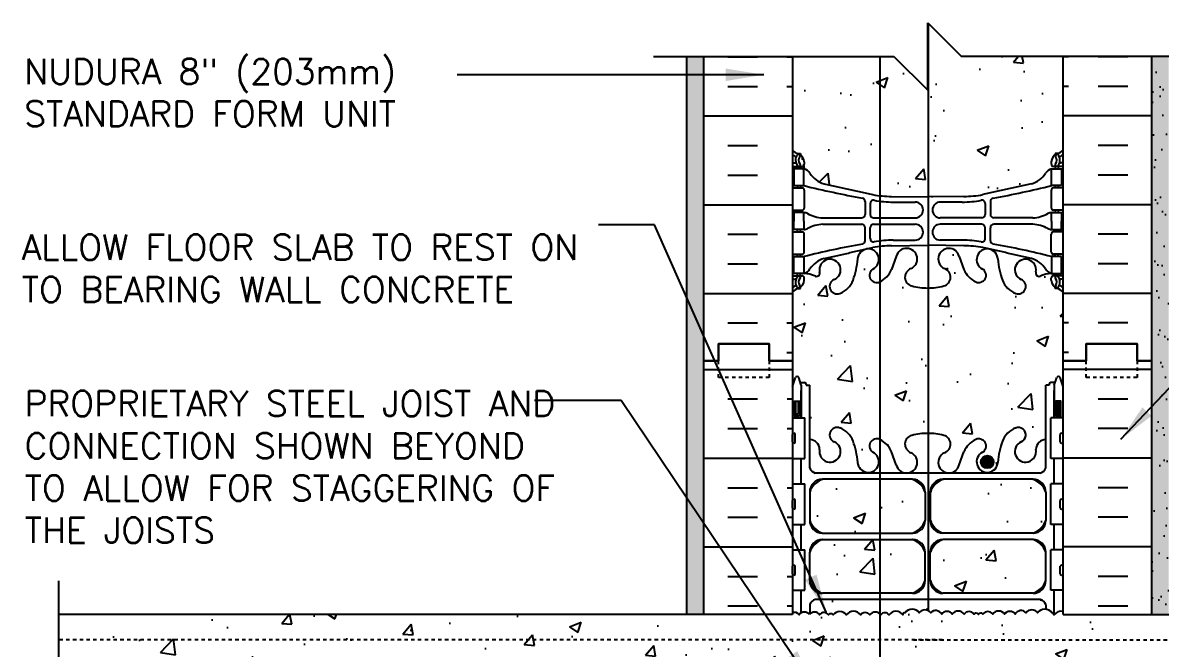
# Model space of a CAD drawing. Header units: inches. Extents: x 168.2 to 226.5, y 174.9 to 250.6.
# Drawn here: x 168.22 to 201.85, y 231.8 to 250.31 of the extents above; entities that cross this region are included whole.
import ezdxf

# ---------------------------------------------------------------- set-up
doc = ezdxf.new("R2010")
doc.units = ezdxf.units.IN
doc.header["$LTSCALE"] = 0.5
doc.header["$MEASUREMENT"] = 0
doc.linetypes.add('DASHED2', pattern=[0.375, 0.25, -0.125])
doc.linetypes.add('HIDDEN2', pattern=[0.1875, 0.125, -0.0625])
for name, color, linetype in [('HATCH', 12, 'Continuous'), ('Hidden2', 12, 'HIDDEN2'), ('line25', 2, 'Continuous'), ('LINE3', 3, 'Continuous'), ('LINE50', 5, 'Continuous'), ('LINE9', 9, 'Continuous'), ('TEXT', 4, 'Continuous'), ('Web_Edge', 9, 'Continuous')]:
    doc.layers.add(name, color=color, linetype=linetype)
doc.styles.add('DIM', font='romans.shx', dxfattribs={"width": 0.7})
doc.styles.add('ROMANS', font='romans.shx', dxfattribs={"height": 0.75})
doc.dimstyles.new('ext_12', dxfattribs={"dimscale": 12, "dimtxt": 0.075, "dimasz": 0.09375, "dimexe": 0.09375, "dimexo": 0.0625, "dimgap": 0.0625, "dimtad": 1, "dimdec": 1, "dimzin": 2, "dimdsep": 46, "dimlunit": 4, "dimtxsty": 'DIM', "dimcen": 0.09, "dimdle": 0.09375, "dimclrt": 4, "dimadec": 0, "dimazin": 0, "dimtfac": 1, "dimtdec": 1, "dimtmove": 2, "dimatfit": 3, "dimfxl": 1, "dimfrac": 2, "dimtolj": 1, "dimtzin": 0, "dimarcsym": 0})

msp = doc.modelspace()

# ---------------------------------------------------------------- hatches: boundary and pattern name
at = {"layer": 'HATCH'}
h = msp.add_hatch(dxfattribs=at)
h.set_pattern_fill('AR-CONC', color=256, scale=0.5)
h.set_pattern_definition([(50, (0, 0), (3.5863, -0.31376), [0.375, -4.125]), (355, (0, 0), (-0.693757, 3.76096), [0.3, -3.3]), (100.4514, (0.299, -0.026), (2.892544, 3.4472), [0.3187, -3.50571]), (46.1842, (0, 1), (5.336207, -0.827596), [0.5625, -6.1875]), (96.6356, (0.4447, 0.931), (4.67331, 4.87059), [0.47805, -5.25857]), (351.1842, (0, 1), (4.67331, 4.87059), [0.45, -4.95]), (21, (0.5, 0.75), (2.984535, -2.013094), [0.375, -4.125]), (326, (0.5, 0.75), (1.216577, 3.62575), [0.3, -3.3]), (71.4514, (0.7487, 0.5822), (4.201112, 1.612656), [0.3187, -3.50571]), (37.5, (0, 0), (0.0607993, 1.6644693), [0, -3.26, 0, -3.35, 0, -3.3125]), (7.5, (0, 0), (1.315348, 1.972059), [0, -1.91, 0, -3.185, 0, -1.2625]), (327.5, (-1.115, 0), (2.669112, -0.1127744), [0, -1.25, 0, -3.9, 0, -5.175]), (317.5, (-1.615, 0), (2.915931, 0.500525), [0, -1.625, 0, -2.59, 0, -3.675])])
edge = h.paths.add_edge_path()
edge.add_line((198.975, 249.308), (195.975, 249.308))
edge.add_line((195.975, 249.308), (194.975, 250.308))
edge.add_line((194.975, 250.308), (194.975, 248.308))
edge.add_line((194.975, 248.308), (193.975, 249.308))
edge.add_line((193.975, 249.308), (190.975, 249.308))
edge.add_line((190.975, 249.308), (190.975, 246.534))
edge.add_arc((191.321, 246.895), 0.5, 226.2109, 246.4218)
edge.add_line((191.121, 246.437), (191.211, 246.437))
edge.add_line((191.211, 246.437), (191.211, 246.395))
edge.add_arc((191.071, 246.188), 0.25, 0, 55.9442, ccw=False)
edge.add_line((191.321, 246.188), (191.321, 246.121))
edge.add_arc((191.259, 246.121), 0.0625, -90, 0, ccw=False)
edge.add_line((191.259, 246.058), (191.211, 246.058))
edge.add_line((191.211, 246.058), (191.211, 245.988))
edge.add_line((191.211, 245.988), (191.316, 245.988))
edge.add_arc((191.194, 245.646), 0.364, 34.9775, 70.3387, ccw=False)
edge.add_arc((192.117, 246.257), 0.743, 212.7919, 253.8107)
edge.add_spline(control_points=[(191.909, 245.543), (193.347, 245.222)], knot_values=[0, 0, 1, 1], degree=1, periodic=0)
edge.add_arc((193.903, 248.154), 2.984, 259.2546, 270.0995)
edge.add_line((193.908, 245.17), (194.975, 245.154))
edge.add_line((194.975, 245.154), (196.042, 245.17))
edge.add_arc((196.047, 248.154), 2.984, 269.9005, 280.7454)
edge.add_spline(control_points=[(196.603, 245.222), (198.041, 245.543)], knot_values=[0, 0, 1, 1], degree=1, periodic=0)
edge.add_arc((197.833, 246.257), 0.743, 286.1893, 327.2081)
edge.add_arc((198.756, 245.646), 0.364, 109.6613, 145.0225, ccw=False)
edge.add_line((198.634, 245.988), (198.739, 245.988))
edge.add_line((198.739, 245.988), (198.739, 246.058))
edge.add_line((198.739, 246.058), (198.692, 246.058))
edge.add_arc((198.692, 246.121), 0.0625, 180, 270, ccw=False)
edge.add_line((198.629, 246.121), (198.629, 246.188))
edge.add_arc((198.879, 246.188), 0.25, 124.0558, 180, ccw=False)
edge.add_line((198.739, 246.395), (198.739, 246.437))
edge.add_line((198.739, 246.437), (198.829, 246.437))
edge.add_arc((198.629, 246.895), 0.5, 293.5782, 313.7891)
edge.add_line((198.975, 246.534), (198.975, 249.308))
h.paths.add_polyline_path([(198.975, 242.342, 0.088416), (198.829, 242.439), (198.739, 242.439), (198.739, 242.481, -0.249069), (198.629, 242.688), (198.629, 242.756, -0.414214), (198.692, 242.818), (198.739, 242.818), (198.739, 242.888), (198.634, 242.888, 0.085348), (198.305, 242.813, -0.669601), (198.172, 242.933, 2.087231), (197.738, 242.708, -1), (197.575, 242.3, -0.21345), (197.183, 242.689, -0.069923), (197.046, 243.333, 1.702394), (196.596, 243.02, -0.940793), (196.392, 242.637, -0.173075), (196.046, 243.004), (195.904, 243.39, 1.612474), (195.472, 243.031, -0.734872), (195.449, 242.52, -0.068475), (194.975, 242.458, -0.068475), (194.501, 242.52, -0.734872), (194.478, 243.031, 1.612474), (194.046, 243.39), (193.904, 243.004, -0.173075), (193.558, 242.637, -0.940793), (193.354, 243.02, 1.702394), (192.904, 243.333, -0.069923), (192.768, 242.689, -0.21345), (192.375, 242.3, -1), (192.212, 242.708, 2.087231), (191.778, 242.933, -0.669601), (191.646, 242.813, 0.085348), (191.316, 242.888), (191.211, 242.888), (191.211, 242.818), (191.259, 242.818, -0.414214), (191.321, 242.756), (191.321, 242.688, -0.249069), (191.211, 242.481), (191.211, 242.439), (191.121, 242.439, 0.088416), (190.975, 242.342), (190.975, 240.308), (190.975, 239.548), (191.06, 239.809, -0.6), (191.16, 239.809), (191.209, 239.659), (191.335, 239.659, -0.414214), (191.385, 239.609), (191.385, 239.579), (191.485, 239.579), (191.485, 237.977, -0.380397), (191.778, 237.682, 2.087231), (192.212, 237.907, -1), (192.375, 238.316, -0.21345), (192.768, 237.927, -0.069923), (192.904, 237.283, 1.702394), (193.354, 237.595, -0.940793), (193.558, 237.979, -0.173075), (193.904, 237.612), (194.046, 237.225, 1.612474), (194.478, 237.585, -0.734872), (194.501, 238.096, -0.068475), (194.975, 238.158, -0.068475), (195.449, 238.096, -0.734872), (195.472, 237.585, 1.612474), (195.904, 237.225), (196.046, 237.612, -0.173075), (196.392, 237.979, -0.940793), (196.596, 237.595, 1.702394), (197.046, 237.283, -0.069923), (197.183, 237.927, -0.21345), (197.575, 238.316, -1), (197.738, 237.907, 2.087231), (198.172, 237.682, -0.380392), (198.465, 237.977), (198.465, 239.579), (198.565, 239.579), (198.565, 239.609, -0.414214), (198.615, 239.659), (198.741, 239.659), (198.79, 239.809, -0.6), (198.89, 239.809), (198.975, 239.548), (198.975, 240.308)])
h.paths.add_polyline_path([(194.899, 236.422, 0.225652), (194.524, 236.797), (191.86, 236.797, 0.225652), (191.485, 236.422), (191.485, 235.581, 0.225652), (191.86, 235.206), (194.524, 235.206, 0.225652), (194.899, 235.581)])
h.paths.add_polyline_path([(194.524, 235.015), (191.86, 235.015, 0.225652), (191.485, 234.64), (191.485, 233.799, 0.225652), (191.86, 233.424), (194.524, 233.424, 0.225652), (194.899, 233.799), (194.899, 234.64, 0.225652)])
h.paths.add_polyline_path([(198.465, 234.64, 0.225652), (198.09, 235.015), (195.426, 235.015, 0.225652), (195.051, 234.64), (195.051, 233.799, 0.225652), (195.426, 233.424), (198.09, 233.424, 0.225652), (198.465, 233.799)])
h.paths.add_polyline_path([(198.465, 235.581), (198.465, 236.422, 0.225652), (198.09, 236.797), (195.426, 236.797, 0.225652), (195.051, 236.422), (195.051, 235.581, 0.225652), (195.426, 235.206), (198.09, 235.206, 0.225652)])
h.paths.add_polyline_path([(198.465, 233.089, 0.268138), (198.304, 233.237), (191.646, 233.237, 0.268156), (191.485, 233.089), (191.485, 232.808, -0.465708), (191.778, 232.792, -0.520567), (192.038, 232.785, -0.520567), (192.18, 232.785, -0.520567), (192.567, 232.785, -0.520567), (192.994, 232.785, -0.520567), (193.262, 232.785, -0.520567), (193.586, 232.785, -0.520567), (193.831, 232.785, -0.520567), (194.241, 232.785, -0.520567), (194.305, 232.848, -0.520567), (194.723, 232.848, -0.520567), (195.063, 232.848, -0.520567), (195.387, 232.808, -0.520567), (195.702, 232.808, -0.520567), (196.05, 232.808, -0.520567), (196.342, 232.808, -0.542707), (196.474, 232.798, -0.542707), (196.605, 232.808, -0.520567), (196.897, 232.808, -0.520567), (197.245, 232.808, -0.520567), (197.561, 232.808, -0.520567), (197.885, 232.848, -0.520567), (198.224, 232.848, -0.277855), (198.465, 232.955)])
h.paths.add_polyline_path([(225.491, 232.798), (198.975, 232.798), (198.975, 232.883, 0.314132), (198.706, 232.785, 0.520567), (198.643, 232.848, 0.520567), (198.224, 232.848, 0.520567), (197.885, 232.848, 0.520567), (197.561, 232.808, 0.520567), (197.245, 232.808, 0.520567), (196.897, 232.808, 0.520567), (196.605, 232.808, 0.542707), (196.474, 232.798, 0.542707), (196.342, 232.808, 0.520567), (196.05, 232.808, 0.520567), (195.702, 232.808, 0.520567), (195.387, 232.808, 0.520567), (195.063, 232.848, 0.520567), (194.723, 232.848, 0.520567), (194.305, 232.848, 0.520567), (194.241, 232.785, 0.520567), (193.831, 232.785, 0.520567), (193.586, 232.785, 0.520567), (193.262, 232.785, 0.520567), (192.994, 232.785, 0.520567), (192.567, 232.785, 0.520567), (192.18, 232.785, 0.520567), (192.038, 232.785, 0.520567), (191.778, 232.792, 0.486686), (191.476, 232.798, 0.486686), (191.175, 232.792, 0.366343), (190.975, 232.839), (190.975, 232.798), (169.269, 232.798), (169.269, 232.048), (195.4, 232.048), (225.491, 232.048)])
h.paths.add_polyline_path([(225.491, 232.048), (194.55, 232.048), (169.269, 232.048), (169.269, 231.548), (194.225, 231.548), (194.475, 231.548), (194.475, 229.722, -0.207191), (194.753, 229.551, -0.520546), (195.475, 229.551), (195.475, 231.548), (195.725, 231.548), (225.491, 231.548)])
h.paths.add_polyline_path([(189.873, 231.048), (193.975, 231.048), (193.975, 231.298), (169.269, 231.298), (169.269, 230.048), (188.873, 230.048)], flags=17)
h.paths.add_polyline_path([(194.225, 231.548), (169.269, 231.548), (169.269, 231.298), (193.975, 231.298, -0.414214)], flags=17)
h.paths.add_polyline_path([(225.491, 231.298), (195.975, 231.298), (195.975, 231.048), (200.077, 231.048), (201.077, 230.048), (225.491, 230.048)], flags=17)
h.paths.add_polyline_path([(225.491, 231.548), (195.725, 231.548, -0.414214), (195.975, 231.298), (225.491, 231.298)], flags=17)
h.paths.add_polyline_path([(196.975, 229.548), (195.475, 229.548), (195.475, 229.551, 0.520546), (194.753, 229.551, 0.207191), (194.475, 229.722), (194.475, 229.548), (192.975, 229.548), (192.975, 229.378), (196.975, 229.378)])
h.paths.add_polyline_path([(198.465, 229.527), (198.465, 229.548), (197.475, 229.548), (197.475, 229.378), (198.304, 229.378, 0.268138)])
h.paths.add_polyline_path([(192.975, 229.548), (192.475, 229.548), (192.475, 229.378), (192.975, 229.378)])
h.paths.add_polyline_path([(192.475, 229.548), (191.485, 229.548), (191.485, 229.527, 0.268156), (191.646, 229.378), (192.475, 229.378)])
h.paths.add_polyline_path([(192.475, 229.191), (191.86, 229.191, 0.225652), (191.485, 228.816), (191.485, 227.975, 0.225652), (191.86, 227.6), (192.475, 227.6)])
h.paths.add_polyline_path([(192.975, 229.191), (192.475, 229.191), (192.475, 227.6), (192.975, 227.6)])
h.paths.add_polyline_path([(194.899, 228.816, 0.225652), (194.524, 229.191), (192.975, 229.191), (192.975, 227.6), (194.524, 227.6, 0.225652), (194.899, 227.975)])
h.paths.add_polyline_path([(194.899, 227.035, 0.225652), (194.524, 227.41), (192.975, 227.41), (192.975, 225.819), (194.524, 225.819, 0.225652), (194.899, 226.194)])
h.paths.add_polyline_path([(192.975, 227.41), (192.475, 227.41), (192.475, 225.819), (192.975, 225.819)])
h.paths.add_polyline_path([(192.475, 227.41), (191.86, 227.41, 0.225652), (191.485, 227.035), (191.485, 226.194, 0.225652), (191.86, 225.819), (192.475, 225.819)])
h.paths.add_polyline_path([(196.975, 227.41), (195.426, 227.41, 0.225652), (195.051, 227.035), (195.051, 226.194, 0.225652), (195.426, 225.819), (196.975, 225.819)])
h.paths.add_polyline_path([(198.465, 227.035, 0.225652), (198.09, 227.41), (197.475, 227.41), (197.475, 225.819), (198.09, 225.819, 0.225652), (198.465, 226.194)])
h.paths.add_polyline_path([(198.465, 228.816, 0.225652), (198.09, 229.191), (197.475, 229.191), (197.475, 227.6), (198.09, 227.6, 0.225652), (198.465, 227.975)])
h.paths.add_polyline_path([(198.975, 222.308), (198.975, 223.067), (198.896, 222.825, -0.725737), (198.79, 222.806), (198.741, 222.956), (198.615, 222.956, -0.414214), (198.565, 223.006), (198.565, 223.036), (198.465, 223.036), (198.465, 224.638, -0.380392), (198.172, 224.933, 2.087231), (197.738, 224.708, -1), (197.575, 224.3, -0.21345), (197.183, 224.689, -0.069923), (197.046, 225.333, 0.180224), (196.949, 225.529), (196.696, 225.529), (196.696, 225.613, 0.717886), (196.575, 225.032, -1.059167), (196.368, 224.65, -0.16372), (196.046, 225.004), (195.904, 225.39, 1.612474), (195.472, 225.031, -0.734872), (195.449, 224.52, -0.068475), (194.975, 224.458, -0.068475), (194.501, 224.52, -0.734872), (194.478, 225.031, 1.612474), (194.046, 225.39), (193.904, 225.004, -0.16372), (193.582, 224.65, -1.059167), (193.375, 225.032, 0.717896), (193.254, 225.613), (193.254, 225.529), (193.001, 225.529, 0.180224), (192.904, 225.333, -0.069923), (192.768, 224.689, -0.21345), (192.375, 224.3, -1), (192.212, 224.708, 2.087231), (191.778, 224.933, -0.380397), (191.485, 224.638), (191.485, 223.036), (191.385, 223.036), (191.385, 223.006, -0.414214), (191.335, 222.956), (191.209, 222.956), (191.166, 222.825, -0.725737), (191.06, 222.806), (190.975, 223.067), (190.975, 222.308), (190.975, 220.273, 0.088416), (191.121, 220.176), (191.211, 220.176), (191.211, 220.134, -0.249069), (191.321, 219.927), (191.321, 219.86, -0.414214), (191.259, 219.797), (191.211, 219.797), (191.211, 219.727), (191.316, 219.727, 0.085348), (191.646, 219.803, -0.669601), (191.778, 219.682, 2.087231), (192.212, 219.907, -1), (192.375, 220.316, -0.21345), (192.768, 219.927, -0.069923), (192.904, 219.283, 1.629604), (193.375, 219.584, -1.059167), (193.582, 219.966, -0.16372), (193.904, 219.612), (194.046, 219.225, 1.612474), (194.478, 219.585, -0.734872), (194.501, 220.096, -0.068475), (194.975, 220.158, -0.068475), (195.449, 220.096, -0.734872), (195.472, 219.585, 1.612474), (195.904, 219.225), (196.046, 219.612, -0.16372), (196.368, 219.966, -1.059167), (196.575, 219.584, 1.629604), (197.046, 219.283, -0.069923), (197.183, 219.927, -0.21345), (197.575, 220.316, -1), (197.738, 219.907, 2.087231), (198.172, 219.682, -0.669601), (198.305, 219.803, 0.085348), (198.634, 219.727), (198.739, 219.727), (198.739, 219.797), (198.692, 219.797, -0.414214), (198.629, 219.86), (198.629, 219.927, -0.249069), (198.739, 220.134), (198.739, 220.176), (198.829, 220.176, 0.088416), (198.975, 220.273)])
h.paths.add_polyline_path([(198.975, 206.342, 0.088416), (198.829, 206.439), (198.739, 206.439), (198.739, 206.481, -0.249069), (198.629, 206.688), (198.629, 206.756, -0.414214), (198.692, 206.818), (198.739, 206.818), (198.739, 206.888), (198.634, 206.888, 0.085348), (198.305, 206.813, -0.669601), (198.172, 206.933, 2.087231), (197.738, 206.708, -1), (197.575, 206.3, -0.21345), (197.183, 206.689, -0.069923), (197.046, 207.333, 1.629604), (196.575, 207.032, -1.059167), (196.368, 206.65, -0.16372), (196.046, 207.004), (195.904, 207.39, 1.612474), (195.472, 207.031, -0.734872), (195.449, 206.52, -0.068475), (194.975, 206.458, -0.068475), (194.501, 206.52, -0.734872), (194.478, 207.031, 1.612474), (194.046, 207.39), (193.904, 207.004, -0.16372), (193.582, 206.65, -1.059167), (193.375, 207.032, 1.629604), (192.904, 207.333, -0.069923), (192.768, 206.689, -0.21345), (192.375, 206.3, -1), (192.212, 206.708, 2.087231), (191.778, 206.933, -0.669601), (191.646, 206.813, 0.085348), (191.316, 206.888), (191.211, 206.888), (191.211, 206.818), (191.259, 206.818, -0.414214), (191.321, 206.756), (191.321, 206.688, -0.249069), (191.211, 206.481), (191.211, 206.439), (191.121, 206.439, 0.088416), (190.975, 206.342), (190.975, 204.308), (194.178, 204.308), (195.178, 203.308), (195.178, 205.308), (196.178, 204.308), (198.975, 204.308)])
h = msp.add_hatch(dxfattribs=at)
h.set_pattern_fill('AR-SAND', color=256, scale=0.25, style=0)
h.set_pattern_definition([(142.5, (187.9534, 239.2246), (0.0157483, 0.481706), [0, -0.38, 0, -0.425, 0, -0.40625]), (172.5, (187.9534, 239.2246), (-0.442444, 0.705537), [0, -0.205, 0, -0.3425, 0, -0.13125]), (212.5, (188.2609, 239.2246), (-0.7785355, 0.0014148), [0, -0.125, 0, -0.45, 0, -0.5875]), (222.5, (188.2609, 239.2246), (-0.751532, 0.219419), [0, -0.0625, 0, -0.295, 0, -0.3375])])
h.paths.add_polyline_path([(187.85, 249.308), (188.35, 249.308), (188.35, 240.308), (188.35, 232.798), (187.85, 232.798)])
h.paths.add_polyline_path([(187.85, 215.548), (188.35, 215.548), (188.35, 204.308), (187.85, 204.308)])
h.paths.add_polyline_path([(169.269, 216.048), (169.269, 215.548), (190.475, 215.548), (190.475, 216.048)])
h = msp.add_hatch(dxfattribs=at)
h.set_pattern_fill('AR-SAND', color=256, scale=0.25, style=0)
h.set_pattern_definition([(37.5, (201.9967, 239.2246), (-0.0157483, 0.481706), [0, -0.38, 0, -0.425, 0, -0.40625]), (7.5, (201.9967, 239.2246), (0.442444, 0.705537), [0, -0.205, 0, -0.3425, 0, -0.13125]), (327.5, (201.6892, 239.2246), (0.7785355, 0.0014148), [0, -0.125, 0, -0.45, 0, -0.5875]), (317.5, (201.6892, 239.2246), (0.751532, 0.219419), [0, -0.0625, 0, -0.295, 0, -0.3375])])
h.paths.add_polyline_path([(202.1, 249.308), (201.6, 249.308), (201.6, 240.308), (201.6, 232.798), (202.1, 232.798)])
h.paths.add_polyline_path([(202.1, 215.548), (201.6, 215.548), (201.6, 204.308), (202.1, 204.308)])
h.paths.add_polyline_path([(225.491, 215.548), (225.491, 216.048), (199.475, 216.048), (199.475, 215.548)])
h = msp.add_hatch(dxfattribs=at)
h.set_pattern_fill('AR-SAND', color=256, scale=0.5, style=0)
h.set_pattern_definition([(37.5, (82.49065, 35.0751), (-0.0314967, 0.963412), [0, -0.76, 0, -0.85, 0, -0.8125]), (7.5, (82.4906, 35.0751), (0.8848884, 1.411073), [0, -0.41, 0, -0.685, 0, -0.2625]), (327.5, (81.87565, 35.0751), (1.557071, 0.0028295), [0, -0.25, 0, -0.9, 0, -1.175]), (317.5, (81.8756, 35.0751), (1.503063, 0.438838), [0, -0.125, 0, -0.59, 0, -0.675])])
h.paths.add_polyline_path([(202.1, 235.095), (201.6, 234.848), (201.6, 232.798), (202.1, 232.798)])
h.paths.add_polyline_path([(202.1, 239.945), (201.6, 239.698), (201.6, 234.848), (202.1, 235.095)])
h.paths.add_polyline_path([(202.1, 241.61), (201.6, 241.61), (201.6, 240.308), (201.6, 239.698), (202.1, 239.945)])
h.paths.add_polyline_path([(202.1, 249.308), (201.6, 249.308), (201.6, 241.61), (202.1, 241.61)])
h = msp.add_hatch(dxfattribs=at)
h.set_pattern_fill('INSUL', color=256, scale=7, style=0)
h.set_pattern_definition([(0, (-2735.1865, -174.7018), (0, 2.625), []), (0, (-2735.1865, -173.8268), (0, 2.625), [0.875, -0.875]), (0, (-2735.1865, -172.9518), (0, 2.625), [0.875, -0.875])])
h.paths.add_polyline_path([(188.35, 232.798), (190.975, 232.798), (190.975, 240.308), (190.288, 240.308), (190.288, 240.808), (188.788, 240.808), (188.788, 240.308), (188.35, 240.308)])
h.paths.add_polyline_path([(190.975, 229.548), (188.35, 229.548), (188.35, 222.308), (188.788, 222.308), (188.788, 222.808), (190.288, 222.808), (190.288, 222.308), (190.975, 222.308)])
h = msp.add_hatch(dxfattribs=at)
h.set_pattern_fill('AR-CONC', color=256, scale=0.5, style=0)
h.set_pattern_definition([(50, (3.2423, -2.7493), (3.5863, -0.31376), [0.375, -4.125]), (355, (3.2423, -2.7493), (-0.693757, 3.76096), [0.3, -3.3]), (100.4514, (3.5412, -2.7755), (2.892547, 3.447198), [0.3187, -3.50571]), (46.1842, (3.2423, -1.7493), (5.336205, -0.827595), [0.5625, -6.1875]), (96.6356, (3.687, -1.8183), (4.67331, 4.87059), [0.47805, -5.258565]), (351.1842, (3.2423, -1.7493), (4.67331, 4.87059), [0.45, -4.95]), (21, (3.7423, -1.9993), (2.984535, -2.013094), [0.375, -4.125]), (326, (3.7423, -1.9993), (1.216577, 3.62575), [0.3, -3.3]), (71.4514, (3.991, -2.167), (4.201113, 1.612652), [0.3187, -3.50571]), (37.5, (3.2423, -2.7493), (0.0607993, 1.664469), [0, -3.26, 0, -3.35, 0, -3.3125]), (7.5, (3.2423, -2.7493), (1.315348, 1.972059), [0, -1.91, 0, -3.185, 0, -1.2625]), (327.5, (2.1273, -2.7493), (2.669112, -0.1127744), [0, -1.25, 0, -3.9, 0, -5.175]), (317.5, (1.6273, -2.7493), (2.91593, 0.500525), [0, -1.625, 0, -2.59, 0, -3.675])])
h.paths.add_polyline_path([(193.562, 233.409), (193.562, 232.813, -0.047664), (193.586, 232.785, -0.520567), (193.831, 232.785, -0.520567), (194.241, 232.785, -0.520567), (194.305, 232.848, -0.520567), (194.723, 232.848, -0.373157), (194.987, 232.914), (194.987, 233.448), (194.975, 233.448), (193.975, 233.448, 0.046237)])
at = {"layer": 'LINE3'}
msp.add_hatch(color=256, dxfattribs=at).paths.add_polyline_path([(196.546, 237.314, 1), (196.921, 237.314, 1)])

# ---------------------------------------------------------------- linework, layer by layer
at = {"layer": 'HATCH'}
for p, q in [((189.063, 249.298), (189.938, 249.298)), ((190.813, 249.298), (190.975, 249.298)), ((199.137, 249.298), (198.975, 249.298)), ((200.887, 249.298), (200.012, 249.298)), ((189.063, 248.423), (189.938, 248.423)), ((190.813, 248.423), (190.975, 248.423)), ((199.137, 248.423), (198.975, 248.423)), ((200.887, 248.423), (200.012, 248.423)), ((194.98, 247.775), (194.98, 247.775)), ((188.35, 247.548), (190.975, 247.548)), ((201.6, 247.548), (198.975, 247.548)), ((189.063, 246.673), (189.938, 246.673)), ((200.887, 246.673), (200.012, 246.673)), ((189.063, 245.798), (189.938, 245.798)), ((200.887, 245.798), (200.012, 245.798)), ((188.35, 244.923), (190.975, 244.923)), ((201.6, 244.923), (198.975, 244.923)), ((189.063, 244.048), (189.938, 244.048)), ((200.887, 244.048), (200.012, 244.048)), ((189.063, 243.173), (189.938, 243.173)), ((200.887, 243.173), (200.012, 243.173)), ((188.35, 242.298), (190.975, 242.298)), ((201.6, 242.298), (198.975, 242.298)), ((189.063, 241.423), (189.938, 241.423)), ((190.813, 241.423), (190.975, 241.423)), ((199.137, 241.423), (198.975, 241.423)), ((200.887, 241.423), (200.012, 241.423)), ((190.813, 240.548), (190.975, 240.548)), ((199.137, 240.548), (198.975, 240.548)), ((201.6, 240.048), (198.975, 240.048)), ((200.887, 239.173), (200.012, 239.173)), ((200.887, 238.298), (200.012, 238.298)), ((201.6, 237.423), (198.975, 237.423)), ((200.887, 236.548), (200.012, 236.548)), ((200.887, 235.673), (200.012, 235.673)), ((201.6, 234.798), (198.975, 234.798)), ((200.887, 233.923), (200.012, 233.923)), ((200.887, 233.048), (200.012, 233.048))]:
    msp.add_line(p, q, dxfattribs=at)
for points in [[(191.476, 232.798, 0.486686), (191.175, 232.792, 0.366343), (190.975, 232.839, 0.366343)], [(198.975, 232.883, 0.314132), (198.706, 232.785, 0.520567), (198.643, 232.848, 0.520567), (198.224, 232.848, 0.520567), (197.885, 232.848, 0.520567), (197.561, 232.808, 0.520567), (197.245, 232.808, 0.520567), (196.897, 232.808, 0.520567), (196.605, 232.808, 0.542707), (196.474, 232.798, 0.542707), (196.342, 232.808, 0.520567), (196.05, 232.808, 0.520567), (195.702, 232.808, 0.520567), (195.387, 232.808, 0.520567), (195.063, 232.848, 0.520567), (194.723, 232.848, 0.520567), (194.305, 232.848, 0.520567), (194.241, 232.785, 0.520567), (193.831, 232.785, 0.520567), (193.586, 232.785, 0.520567), (193.262, 232.785, 0.520567), (192.994, 232.785, 0.520567), (192.567, 232.785, 0.520567), (192.18, 232.785, 0.520567), (192.038, 232.785, 0.520567), (191.778, 232.792, 0.486686), (191.476, 232.798)]]:
    msp.add_lwpolyline(points, format="xyb", dxfattribs=at)
at = {"layer": 'Hidden2', "linetype": 'HIDDEN2'}
for p, q in [((195.4, 232.048), (169.269, 232.048)), ((194.55, 232.048), (225.491, 232.048))]:
    msp.add_line(p, q, dxfattribs=at)
at = {"layer": 'line25'}
for p, q in [((190.975, 249.308), (190.975, 240.308)), ((198.975, 240.308), (198.975, 249.308)), ((190.975, 240.308), (190.975, 232.798)), ((198.975, 232.798), (198.975, 240.308)), ((190.975, 238.613), (191.34, 238.613)), ((191.34, 237.413), (191.34, 238.613)), ((198.975, 238.613), (198.61, 238.613)), ((198.61, 237.413), (198.61, 238.613)), ((190.975, 237.413), (191.34, 237.413)), ((198.975, 237.413), (198.61, 237.413)), ((190.975, 236.663), (191.34, 236.663)), ((191.34, 235.463), (191.34, 236.663)), ((198.975, 236.663), (198.61, 236.663)), ((198.61, 235.463), (198.61, 236.663)), ((190.975, 235.463), (191.34, 235.463)), ((198.975, 235.463), (198.61, 235.463)), ((190.975, 234.713), (191.34, 234.713)), ((191.34, 233.513), (191.34, 234.713)), ((198.975, 234.713), (198.61, 234.713)), ((198.61, 233.513), (198.61, 234.713)), ((190.975, 233.513), (191.34, 233.513)), ((198.975, 233.513), (198.61, 233.513))]:
    msp.add_line(p, q, dxfattribs=at)
at = {"layer": 'LINE3'}
for p, q in [((194.987, 250.296), (194.987, 232.914)), ((193.562, 249.308), (193.562, 205.264))]:
    msp.add_line(p, q, dxfattribs=at)
msp.add_circle((196.734, 237.314), 0.188, dxfattribs=at)
at = {"layer": 'LINE50'}
for p, q in [((188.35, 240.308), (188.35, 249.308)), ((201.6, 240.308), (201.6, 249.308)), ((188.35, 232.798), (188.35, 240.308)), ((201.6, 232.798), (201.6, 240.308))]:
    msp.add_line(p, q, dxfattribs=at)
for points in [[(188.35, 240.308), (188.788, 240.308), (188.788, 240.808), (190.288, 240.808), (190.288, 240.308), (190.975, 240.308)], [(190.975, 240.308), (190.288, 240.308), (190.288, 240.808), (188.788, 240.808), (188.788, 240.308), (188.35, 240.308)], [(201.6, 240.308), (201.163, 240.308), (201.163, 240.808), (199.663, 240.808), (199.663, 240.308), (198.975, 240.308)], [(198.975, 240.308), (199.663, 240.308), (199.663, 240.808), (201.163, 240.808), (201.163, 240.308), (201.6, 240.308)]]:
    msp.add_lwpolyline(points, dxfattribs=at)
at = {"layer": 'LINE9'}
for p, q in [((194.975, 248.308), (194.975, 250.308)), ((194.975, 250.308), (195.975, 249.308)), ((186.862, 249.308), (193.975, 249.308)), ((187.85, 232.798), (187.85, 249.308)), ((193.975, 249.308), (194.975, 248.308)), ((203.088, 249.308), (195.975, 249.308)), ((191.015, 238.163), (191.015, 238.163)), ((198.935, 238.163), (198.935, 238.163)), ((190.975, 237.903), (190.975, 238.123)), ((190.975, 238.068), (190.975, 238.068)), ((190.975, 237.958), (190.975, 237.958)), ((191.015, 237.863), (191.015, 237.863)), ((191.055, 237.903), (191.055, 238.123)), ((198.895, 237.903), (198.895, 238.123)), ((198.935, 237.863), (198.935, 237.863)), ((198.975, 237.903), (198.975, 238.123)), ((198.975, 238.068), (198.975, 238.068)), ((198.975, 237.958), (198.975, 237.958)), ((190.975, 235.953), (190.975, 236.173)), ((190.975, 236.118), (190.975, 236.118)), ((191.015, 236.213), (191.015, 236.213)), ((191.055, 235.953), (191.055, 236.173)), ((198.895, 235.953), (198.895, 236.173)), ((198.935, 236.213), (198.935, 236.213)), ((198.975, 235.953), (198.975, 236.173)), ((198.975, 236.118), (198.975, 236.118)), ((190.975, 236.008), (190.975, 236.008)), ((191.015, 235.913), (191.015, 235.913)), ((198.935, 235.913), (198.935, 235.913)), ((198.975, 236.008), (198.975, 236.008)), ((190.975, 234.003), (190.975, 234.223)), ((190.975, 234.168), (190.975, 234.168)), ((191.015, 234.263), (191.015, 234.263)), ((191.055, 234.003), (191.055, 234.223)), ((198.895, 234.003), (198.895, 234.223)), ((198.935, 234.263), (198.935, 234.263)), ((198.975, 234.003), (198.975, 234.223)), ((198.975, 234.168), (198.975, 234.168)), ((190.975, 234.058), (190.975, 234.058)), ((191.015, 233.963), (191.015, 233.963)), ((198.935, 233.963), (198.935, 233.963)), ((198.975, 234.058), (198.975, 234.058)), ((190.975, 232.798), (169.269, 232.798)), ((198.975, 232.798), (225.491, 232.798))]:
    msp.add_line(p, q, dxfattribs=at)
at = {"layer": 'LINE9', "linetype": 'DASHED2', "ltscale": 0.15}
for points in [[(190.288, 240.308), (190.288, 240.308), (190.288, 239.808), (188.788, 239.808), (188.788, 240.308), (188.788, 240.308)], [(201.163, 240.308), (201.163, 240.308), (201.163, 239.808), (199.663, 239.808), (199.663, 240.308), (199.663, 240.308)]]:
    msp.add_lwpolyline(points, dxfattribs=at)
at = {"layer": 'LINE9'}
msp.add_lwpolyline([(169.269, 233.798), (169.269, 225.423), (170.269, 224.423), (168.269, 224.423), (169.269, 223.423), (169.269, 214.548)], dxfattribs=at)
for centre, start, end in [((191.015, 238.123), 90, 180), ((191.015, 238.123), 360, 90), ((198.935, 238.123), 90, 180), ((198.935, 238.123), 0, 90), ((191.015, 237.903), 180, 270), ((191.015, 237.903), 270, 0), ((198.935, 237.903), 180, 270), ((198.935, 237.903), 270, 0), ((191.015, 236.173), 90, 180), ((191.015, 236.173), 360, 90), ((198.935, 236.173), 90, 180), ((198.935, 236.173), 0, 90), ((191.015, 235.953), 180, 270), ((191.015, 235.953), 270, 0), ((198.935, 235.953), 180, 270), ((198.935, 235.953), 270, 0), ((191.015, 234.223), 90, 180), ((191.015, 234.223), 360, 90), ((198.935, 234.223), 90, 180), ((198.935, 234.223), 0, 90), ((191.015, 234.003), 180, 270), ((191.015, 234.003), 270, 0), ((198.935, 234.003), 180, 270), ((198.935, 234.003), 270, 0)]:
    msp.add_arc(centre, 0.04, start, end, dxfattribs=at)
at = {"layer": 'Web_Edge'}
for p, q in [((191.121, 246.437), (191.211, 246.437)), ((191.211, 246.437), (191.211, 246.395)), ((198.829, 246.437), (198.739, 246.437)), ((198.739, 246.437), (198.739, 246.395)), ((190.975, 246.158), (191.053, 246.158)), ((190.975, 246.058), (191.259, 246.058)), ((191.121, 246.058), (191.121, 245.988)), ((191.211, 246.058), (191.211, 245.988)), ((191.321, 246.188), (191.321, 246.121)), ((198.629, 246.188), (198.629, 246.121)), ((198.975, 246.058), (198.692, 246.058)), ((198.739, 246.058), (198.739, 245.988)), ((198.829, 246.058), (198.829, 245.988)), ((198.975, 246.158), (198.897, 246.158)), ((190.975, 245.418), (191.259, 245.418)), ((191.121, 245.488), (191.121, 245.418)), ((191.211, 245.488), (191.211, 245.418)), ((191.321, 245.356), (191.321, 244.821)), ((198.629, 245.356), (198.629, 244.821)), ((198.975, 245.418), (198.692, 245.418)), ((198.739, 245.488), (198.739, 245.418)), ((198.829, 245.488), (198.829, 245.418)), ((193.123, 245.018), (193.123, 244.634)), ((193.276, 244.956), (193.276, 244.634)), ((193.908, 245.17), (194.975, 245.154)), ((193.956, 245.002), (194.603, 245.002)), ((196.042, 245.17), (194.975, 245.154)), ((195.994, 245.002), (195.347, 245.002)), ((196.674, 244.956), (196.674, 244.634)), ((196.827, 245.018), (196.827, 244.634)), ((190.975, 244.758), (191.259, 244.758)), ((191.121, 244.758), (191.121, 244.688)), ((191.211, 244.758), (191.211, 244.688)), ((191.869, 244.533), (193.023, 244.534)), ((193.376, 244.534), (194.603, 244.534)), ((196.574, 244.534), (195.347, 244.534)), ((198.081, 244.533), (196.927, 244.534)), ((198.975, 244.758), (198.692, 244.758)), ((198.739, 244.758), (198.739, 244.688)), ((198.829, 244.758), (198.829, 244.688)), ((191.869, 244.344), (193.023, 244.343)), ((193.123, 243.858), (193.123, 244.243)), ((193.276, 243.92), (193.276, 244.243)), ((193.376, 244.343), (194.603, 244.343)), ((196.574, 244.343), (195.347, 244.343)), ((196.674, 243.92), (196.674, 244.243)), ((196.827, 243.858), (196.827, 244.243)), ((198.081, 244.344), (196.927, 244.343)), ((190.975, 244.118), (191.259, 244.118)), ((191.121, 244.118), (191.121, 244.188)), ((191.211, 244.118), (191.211, 244.188)), ((191.321, 243.521), (191.321, 244.056)), ((193.956, 243.874), (194.603, 243.874)), ((195.994, 243.874), (195.347, 243.874)), ((198.629, 243.521), (198.629, 244.056)), ((198.975, 244.118), (198.692, 244.118)), ((198.739, 244.118), (198.739, 244.188)), ((198.829, 244.118), (198.829, 244.188)), ((193.908, 243.706), (194.975, 243.722)), ((196.042, 243.706), (194.975, 243.722)), ((190.975, 243.458), (191.259, 243.458)), ((191.121, 243.388), (191.121, 243.458)), ((191.211, 243.388), (191.211, 243.458)), ((194.046, 243.39), (193.904, 243.004)), ((195.904, 243.39), (196.046, 243.004)), ((198.975, 243.458), (198.692, 243.458)), ((198.739, 243.388), (198.739, 243.458)), ((198.829, 243.388), (198.829, 243.458)), ((191.121, 242.818), (191.121, 242.888)), ((191.211, 242.818), (191.211, 242.888)), ((198.739, 242.818), (198.739, 242.888)), ((198.829, 242.818), (198.829, 242.888)), ((190.975, 242.818), (191.259, 242.818)), ((190.975, 242.718), (191.053, 242.718)), ((191.321, 242.688), (191.321, 242.756)), ((198.629, 242.688), (198.629, 242.756)), ((198.975, 242.818), (198.692, 242.818)), ((198.975, 242.718), (198.897, 242.718)), ((191.121, 242.439), (191.211, 242.439)), ((191.211, 242.439), (191.211, 242.481)), ((198.739, 242.439), (198.739, 242.481)), ((198.829, 242.439), (198.739, 242.439)), ((190.975, 239.548), (191.06, 239.809)), ((191.235, 239.579), (191.16, 239.809)), ((191.209, 239.659), (191.335, 239.659)), ((191.235, 239.579), (191.235, 238.613)), ((191.375, 239.609), (191.375, 239.609)), ((191.385, 239.609), (191.385, 239.609)), ((191.385, 239.609), (191.385, 239.579)), ((191.385, 239.579), (191.485, 239.579)), ((191.485, 237.132), (191.485, 239.579)), ((198.565, 239.579), (198.465, 239.579)), ((198.465, 237.132), (198.465, 239.579)), ((198.565, 239.609), (198.565, 239.609)), ((198.565, 239.609), (198.565, 239.579)), ((198.741, 239.659), (198.615, 239.659)), ((198.715, 239.579), (198.79, 239.809)), ((198.715, 239.579), (198.715, 238.613)), ((198.975, 239.548), (198.89, 239.809)), ((194.046, 237.225), (193.904, 237.612)), ((195.904, 237.225), (196.046, 237.612)), ((198.304, 236.984), (191.646, 236.984)), ((194.524, 236.797), (191.86, 236.797)), ((198.09, 236.797), (195.426, 236.797)), ((191.485, 236.422), (191.485, 235.581)), ((194.899, 236.422), (194.899, 235.581)), ((195.051, 236.423), (195.051, 235.582)), ((198.465, 236.422), (198.465, 235.581)), ((191.86, 235.206), (194.524, 235.206)), ((198.09, 235.206), (195.426, 235.206)), ((191.86, 235.015), (194.524, 235.015)), ((198.09, 235.015), (195.426, 235.015)), ((191.485, 233.799), (191.485, 234.64)), ((194.899, 233.799), (194.899, 234.64)), ((195.051, 233.799), (195.051, 234.639)), ((198.465, 233.799), (198.465, 234.64)), ((198.304, 233.237), (191.646, 233.237)), ((194.524, 233.424), (191.86, 233.424)), ((198.09, 233.424), (195.426, 233.424)), ((191.485, 233.089), (191.485, 232.808)), ((198.465, 233.089), (198.465, 232.955))]:
    msp.add_line(p, q, dxfattribs=at)
for points in [[(191.016, 245.488), (191.316, 245.488), (191.316, 245.988), (191.016, 245.988)], [(198.934, 245.488), (198.634, 245.488), (198.634, 245.988), (198.934, 245.988)], [(191.016, 243.388), (191.316, 243.388), (191.316, 242.888), (191.016, 242.888)], [(198.934, 243.388), (198.634, 243.388), (198.634, 242.888), (198.934, 242.888)], [(191.185, 238.669), (191.035, 238.669), (191.035, 239.109), (191.185, 239.109)], [(191.145, 238.729), (191.075, 238.729), (191.075, 239.109), (191.145, 239.109)], [(198.765, 238.669), (198.915, 238.669), (198.915, 239.109), (198.765, 239.109)], [(198.805, 238.729), (198.875, 238.729), (198.875, 239.109), (198.805, 239.109)]]:
    msp.add_lwpolyline(points, close=True, dxfattribs=at)
for points in [[(191.316, 244.438), (191.316, 244.688), (191.016, 244.688), (191.016, 244.438)], [(198.634, 244.438), (198.634, 244.688), (198.934, 244.688), (198.934, 244.438)], [(191.316, 244.438), (191.316, 244.188), (191.016, 244.188), (191.016, 244.438)], [(198.634, 244.438), (198.634, 244.188), (198.934, 244.188), (198.934, 244.438)], [(191.235, 238.613), (191.235, 239.429)], [(198.715, 238.613), (198.715, 239.429)], [(191.235, 236.663), (191.235, 237.413)], [(198.715, 236.663), (198.715, 237.413)], [(191.235, 234.713), (191.235, 235.463)], [(198.715, 234.713), (198.715, 235.463)], [(191.235, 232.844), (191.235, 233.513)], [(198.715, 232.797), (198.715, 233.513)]]:
    msp.add_lwpolyline(points, dxfattribs=at)
for centre, radius, start, end in [((191.321, 246.895), 0.5, 226.2109, 250.5288), ((191.321, 246.895), 0.6, 234.7832, 245.0748), ((191.315, 246.243), 0.25, 140.1145, 222.4609), ((191.059, 246.332), 0.021, 343.464, 63.9957), ((191.157, 246.374), 0.045, 321.448, 139.1879), ((191.071, 246.188), 0.25, 0, 70.5288), ((191.315, 246.243), 0.16, 140.0001, 222.4609), ((198.879, 246.188), 0.25, 109.4712, 180), ((198.793, 246.374), 0.045, 40.8121, 218.552), ((198.635, 246.243), 0.16, 317.5391, 39.9999), ((198.629, 246.895), 0.5, 289.4712, 313.7891), ((198.635, 246.243), 0.25, 317.5391, 39.8855), ((198.891, 246.332), 0.021, 116.0043, 196.536), ((198.629, 246.895), 0.6, 294.9252, 305.2168), ((191.053, 246.178), 0.0196, 269.4032, 15.4901), ((191.164, 246.104), 0.045, 222.4609, 42.4609), ((191.259, 246.121), 0.0625, 270, 0), ((191.194, 245.646), 0.364, 34.9775, 70.3387), ((198.756, 245.646), 0.364, 109.6613, 145.0225), ((198.692, 246.121), 0.0625, 180, 270), ((198.787, 246.104), 0.045, 137.5391, 317.5391), ((198.897, 246.178), 0.0196, 164.5099, 270.5968), ((192.117, 246.257), 0.743, 212.7919, 253.8107), ((197.833, 246.257), 0.743, 286.1893, 327.2081), ((191.259, 245.356), 0.0625, 0, 90), ((198.125, 272.909), 28.253, 256.0552, 259.6343), ((193.903, 248.154), 2.984, 259.2546, 270.0995), ((196.047, 248.154), 2.984, 269.9005, 280.7454), ((191.825, 272.909), 28.253, 280.3657, 283.9448), ((198.692, 245.356), 0.0625, 90, 180), ((193.023, 245.018), 0.1, 360, 79.6343), ((193.376, 244.956), 0.1, 79.2546, 180), ((193.951, 247.986), 2.984, 259.2546, 270.0995), ((194.603, 244.768), 0.234, 270, 90), ((195.347, 244.768), 0.234, 90, 270), ((196, 247.986), 2.984, 269.9005, 280.7454), ((196.574, 244.956), 0.1, 0, 100.7454), ((196.927, 245.018), 0.1, 100.3657, 180), ((191.259, 244.821), 0.0625, 270, 0), ((191.312, 244.47), 0.219, 60.4937, 88.92), ((191.954, 245.689), 1.16, 242.5844, 265.8032), ((193.023, 244.634), 0.1, 270.0388, 360), ((193.376, 244.634), 0.1, 180, 270), ((196.574, 244.634), 0.1, 270, 0), ((196.927, 244.634), 0.1, 180, 269.9612), ((197.996, 245.689), 1.16, 274.1968, 297.4156), ((198.638, 244.47), 0.219, 91.08, 119.5063), ((198.692, 244.821), 0.0625, 180, 270), ((191.312, 244.407), 0.219, 271.08, 299.5063), ((191.954, 243.187), 1.16, 94.1968, 117.4156), ((193.023, 244.243), 0.1, 0, 89.9612), ((193.376, 244.243), 0.1, 90, 180), ((194.603, 244.109), 0.234, 270, 90), ((195.347, 244.109), 0.234, 90, 270), ((196.574, 244.243), 0.1, 0, 90), ((196.927, 244.243), 0.1, 90.0388, 180), ((197.996, 243.187), 1.16, 62.5844, 85.8032), ((198.638, 244.407), 0.219, 240.4937, 268.92), ((191.259, 244.056), 0.0625, 0, 90), ((193.023, 243.858), 0.1, 280.3657, 0), ((193.376, 243.92), 0.1, 180, 280.7454), ((193.951, 240.89), 2.984, 89.9005, 100.7454), ((196, 240.89), 2.984, 79.2546, 90.0995), ((196.574, 243.92), 0.1, 259.2546, 0), ((196.927, 243.858), 0.1, 180, 259.6343), ((198.692, 244.056), 0.0625, 90, 180), ((191.259, 243.521), 0.0625, 270, 0), ((198.125, 215.968), 28.253, 100.3657, 103.9448), ((193.216, 243.302), 0.314, 296.0652, 177.2643), ((193.903, 240.723), 2.984, 89.9005, 100.7454), ((194.351, 243.318), 0.314, 293.8084, 166.5854), ((195.599, 243.318), 0.314, 13.4146, 246.1916), ((196.047, 240.723), 2.984, 79.2546, 90.0995), ((196.734, 243.302), 0.314, 2.7357, 243.9348), ((191.825, 215.968), 28.253, 76.0552, 79.6343), ((198.692, 243.521), 0.0625, 180, 270), ((192.117, 242.62), 0.743, 106.1893, 147.2081), ((192.085, 242.995), 0.314, 293.8084, 191.4114), ((190.545, 243.498), 2.365, 339.9985, 355.6105), ((199.405, 243.498), 2.365, 184.3895, 200.0015), ((197.865, 242.995), 0.314, 348.5886, 246.1916), ((197.833, 242.62), 0.743, 32.7919, 73.8107), ((191.194, 243.231), 0.364, 289.6613, 325.0225), ((191.261, 241.893), 0.997, 66.8533, 86.8462), ((191.687, 242.9), 0.0968, 249.5669, 19.8449), ((193.468, 242.835), 0.217, 121.463, 294.4736), ((193.217, 243.305), 0.75, 297.0295, 336.3062), ((194.569, 242.779), 0.268, 109.9662, 255.2108), ((195.381, 242.779), 0.268, 284.7892, 70.0338), ((196.733, 243.305), 0.75, 203.6938, 242.9705), ((196.482, 242.835), 0.217, 245.5264, 58.537), ((198.263, 242.9), 0.0968, 160.1551, 290.4331), ((198.689, 241.893), 0.997, 93.1538, 113.1467), ((198.756, 243.231), 0.364, 214.9775, 250.3387), ((191.321, 241.981), 0.6, 114.9252, 125.2168), ((191.053, 242.699), 0.0196, 344.5099, 90.5968), ((191.315, 242.634), 0.25, 137.5391, 219.8855), ((191.059, 242.544), 0.021, 296.0043, 16.536), ((191.157, 242.503), 0.045, 220.8121, 38.552), ((191.164, 242.772), 0.045, 317.5391, 137.5391), ((191.071, 242.688), 0.25, 289.4712, 360), ((191.315, 242.634), 0.16, 137.5391, 219.9999), ((191.259, 242.756), 0.0625, 360, 90), ((192.294, 242.504), 0.22, 111.8037, 291.8037), ((192.136, 242.933), 0.677, 290.6803, 338.8761), ((194.964, 244.212), 1.754, 254.7082, 270.3771), ((194.987, 244.212), 1.754, 269.6229, 285.2918), ((197.814, 242.933), 0.677, 201.1239, 249.3197), ((197.656, 242.504), 0.22, 248.1963, 68.1963), ((198.692, 242.756), 0.0625, 90, 180), ((198.879, 242.688), 0.25, 180, 250.5288), ((198.787, 242.772), 0.045, 42.4609, 222.4609), ((198.793, 242.503), 0.045, 141.448, 319.1879), ((198.635, 242.634), 0.16, 320.0001, 42.4609), ((198.635, 242.634), 0.25, 320.1145, 42.4609), ((198.891, 242.544), 0.021, 163.464, 243.9957), ((198.897, 242.699), 0.0196, 89.4032, 195.4901), ((198.629, 241.981), 0.6, 54.7832, 65.0748), ((191.321, 241.981), 0.5, 109.4712, 133.7891), ((198.629, 241.981), 0.5, 46.2109, 70.5288), ((191.11, 239.782), 0.0567, 28.0725, 151.9275), ((198.84, 239.782), 0.0567, 28.0725, 151.9275), ((191.335, 239.609), 0.05, 0, 90), ((198.615, 239.609), 0.05, 90, 180), ((192.294, 238.111), 0.22, 68.1963, 248.1963), ((192.136, 237.683), 0.677, 21.1239, 69.3197), ((194.964, 236.404), 1.754, 89.6229, 105.2918), ((194.987, 236.404), 1.754, 74.7082, 90.3771), ((197.814, 237.683), 0.677, 110.6803, 158.8761), ((197.656, 238.111), 0.22, 291.8037, 111.8037), ((191.466, 237.665), 0.313, 3.1389, 86.4456), ((192.085, 237.62), 0.314, 168.5886, 66.1916), ((190.545, 237.118), 2.365, 4.3895, 20.0015), ((193.468, 237.781), 0.217, 65.5264, 238.537), ((193.217, 237.311), 0.75, 23.6938, 62.9705), ((194.569, 237.837), 0.268, 104.7892, 250.0338), ((195.381, 237.837), 0.268, 289.9662, 75.2108), ((196.733, 237.311), 0.75, 117.0295, 156.3062), ((196.482, 237.781), 0.217, 301.463, 114.4736), ((199.405, 237.118), 2.365, 159.9985, 175.6105), ((197.865, 237.62), 0.314, 113.8084, 11.4114), ((198.484, 237.665), 0.313, 93.5554, 176.8611), ((193.216, 237.314), 0.314, 182.7357, 63.9348), ((194.351, 237.298), 0.314, 193.4146, 66.1916), ((195.599, 237.298), 0.314, 113.8084, 346.5854), ((196.734, 237.314), 0.314, 116.0652, 357.2643), ((191.694, 237.198), 0.219, 197.3882, 257.4322), ((198.256, 237.198), 0.219, 282.5678, 342.6083), ((192.067, 236.215), 0.617, 109.5682, 160.4318), ((191.86, 236.422), 0.375, 90, 180), ((194.317, 236.215), 0.617, 19.5682, 70.4318), ((194.524, 236.422), 0.375, 360, 90), ((195.633, 236.215), 0.617, 109.5682, 160.4318), ((195.426, 236.422), 0.375, 90, 180), ((197.883, 236.215), 0.617, 19.5682, 70.4318), ((198.09, 236.422), 0.375, 360, 90), ((192.067, 235.788), 0.617, 199.5682, 250.4318), ((191.86, 235.581), 0.375, 180, 270), ((194.317, 235.788), 0.617, 289.5682, 340.4318), ((194.524, 235.581), 0.375, 270, 0), ((195.633, 235.788), 0.617, 199.5682, 250.4318), ((195.426, 235.581), 0.375, 180, 270), ((197.883, 235.788), 0.617, 289.5682, 340.4318), ((198.09, 235.581), 0.375, 270, 0), ((192.067, 234.433), 0.617, 109.5682, 160.4318), ((191.86, 234.64), 0.375, 90, 180), ((194.317, 234.433), 0.617, 19.5682, 70.4318), ((194.524, 234.64), 0.375, 360, 90), ((195.633, 234.433), 0.617, 109.5682, 160.4318), ((195.426, 234.64), 0.375, 90, 180), ((197.883, 234.433), 0.617, 19.5682, 70.4318), ((198.09, 234.64), 0.375, 360, 90), ((192.067, 234.006), 0.617, 199.5682, 250.4318), ((191.86, 233.799), 0.375, 180, 270), ((194.317, 234.006), 0.617, 289.5682, 340.4318), ((194.524, 233.799), 0.375, 270, 0), ((195.633, 234.006), 0.617, 199.5682, 250.4318), ((195.426, 233.799), 0.375, 180, 270), ((197.883, 234.006), 0.617, 289.5682, 340.4318), ((198.09, 233.799), 0.375, 270, 0), ((191.694, 233.023), 0.219, 102.5678, 162.612), ((198.256, 233.023), 0.219, 17.3917, 77.4322)]:
    msp.add_arc(centre, radius, start, end, dxfattribs=at)
for points in [[(191.909, 245.543), (193.347, 245.222)], [(198.041, 245.543), (196.603, 245.222)], [(191.909, 243.334), (193.347, 243.654)], [(198.041, 243.334), (196.603, 243.654)]]:
    msp.add_open_spline(points, degree=1, dxfattribs=at)

# ---------------------------------------------------------------- texts
at = {"layer": 'TEXT', "char_height": 0.75, "attachment_point": 4, "style": 'ROMANS'}
for s, insert, width in [('\\A1;NUDURA 8" (203mm) STANDARD FORM UNIT', (168.259, 248.239), 16.57727), ('ALLOW FLOOR SLAB TO REST ON TO BEARING WALL CONCRETE', (168.183, 243.04), 18.08617), ('\\A1;PROPRIETARY STEEL JOIST AND CONNECTION SHOWN BEYOND TO ALLOW FOR STAGGERING OF THE JOISTS', (168.27, 237.164), 17.24537)]:
    msp.add_mtext(s, dxfattribs=dict(at, insert=insert, width=width))

# ---------------------------------------------------------------- leaders
at = {"layer": 'TEXT'}
for points in [[(190.127, 248.768), (181.06, 248.768)], [(200.686, 237.983), (207.771, 245.49), (209.933, 245.49)], [(191.975, 232.871), (186.895, 244.325), (185.242, 244.325)], [(191.594, 230.677), (185.914, 239.131), (183.348, 239.131)], [(201.329, 229.108), (206.575, 237.344), (208.109, 237.344)]]:
    msp.add_leader(points, dimstyle='ext_12', override={"dimgap": 0.0625, "dimtad": 0}, dxfattribs=at)

doc.saveas('drawing.dxf')
